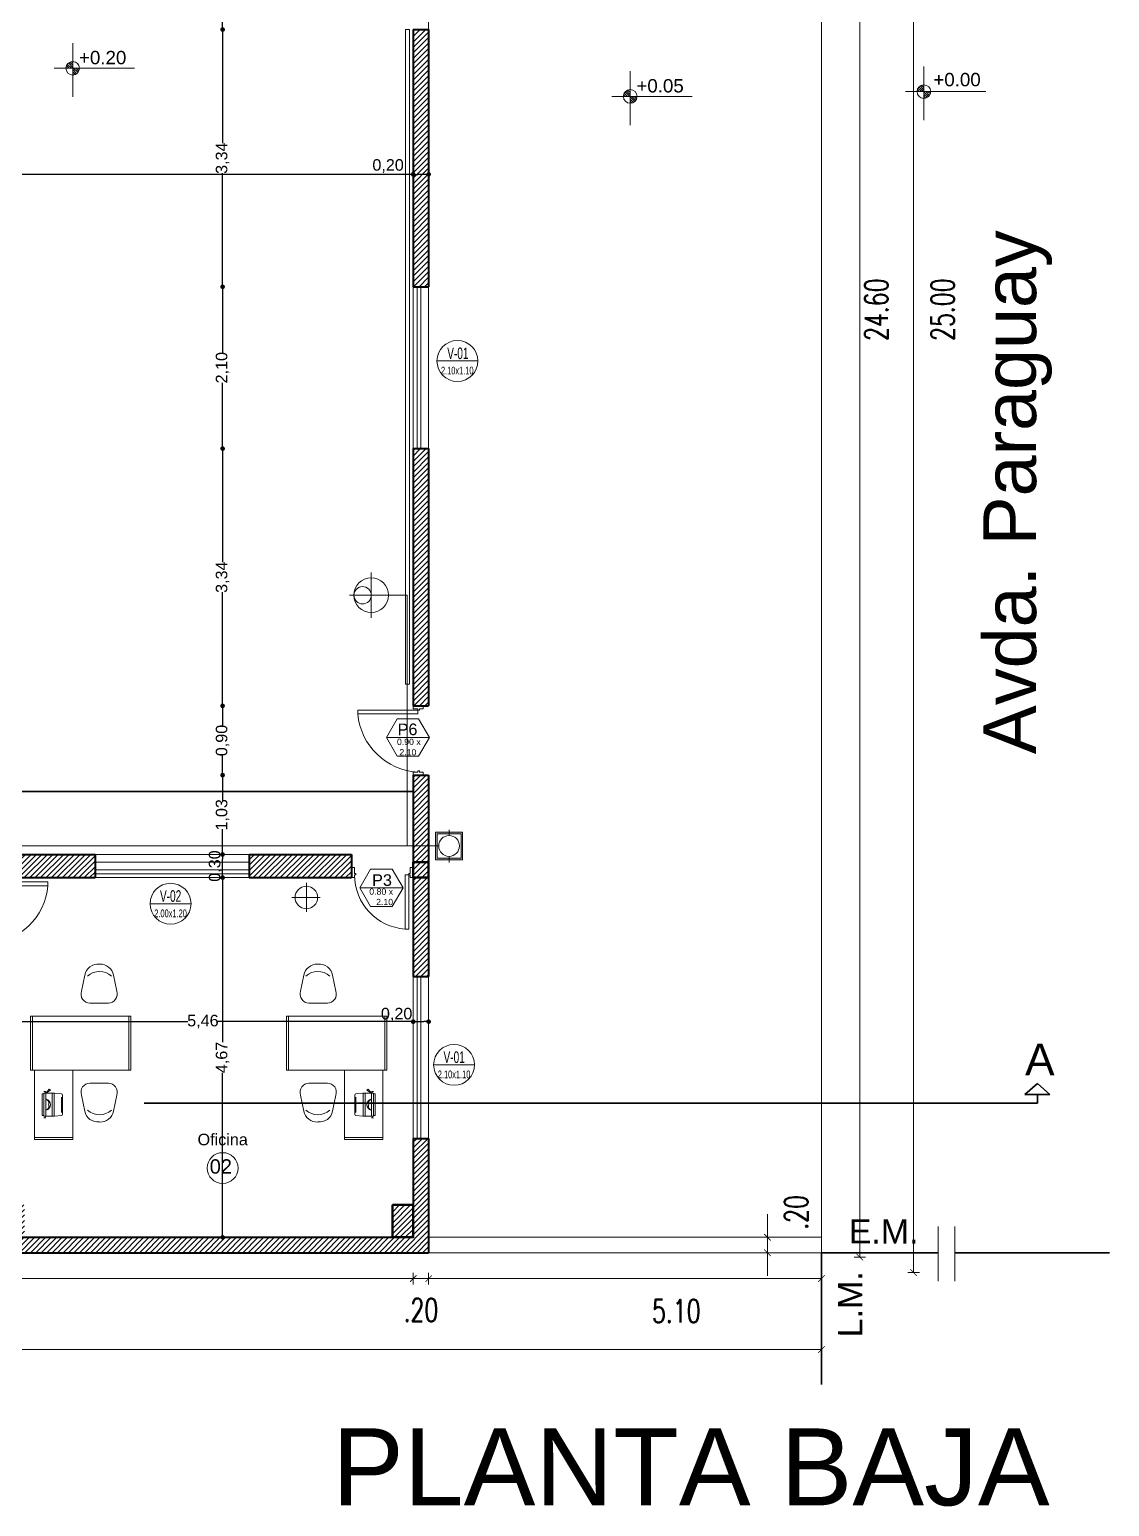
# Model space of a CAD drawing. Header units: millimetres. Extents: x 130 to 235, y 159 to 225.
# Drawn here: x 215.53 to 229.55, y 195.14 to 214.32 of the extents above; entities that cross this region are included whole.
import ezdxf
from ezdxf.enums import TextEntityAlignment as Align

# ---------------------------------------------------------------- set-up
doc = ezdxf.new("R2010")
doc.units = ezdxf.units.MM
doc.linetypes.add('ACAD_ISO10W100', pattern=[18.5, 12, -3, 0.5, -3])
for name, color, linetype, lineweight in [('005', 8, 'Continuous', 5), ('015', 1, 'Continuous', 15), ('02', 5, 'Continuous', 20), ('A-COT-PARC', 252, 'Continuous', 15), ('A-SIMB-CARP', 7, 'Continuous', 13), ('A-SIMB-TEXT', 60, 'Continuous', 15), ('A-TERR', 6, 'ACAD_ISO10W100', 35), ('COLUMNAS', 3, 'Continuous', 50), ('COTAS', 151, 'Continuous', 5), ('EJES', 6, 'ACAD_ISO10W100', 35), ('Hatch', 253, 'Continuous', 5), ('hatch muro', 252, 'Continuous', 5), ('incendio', 1, 'Continuous', 5), ('MUROS', 7, 'Continuous', 40), ('Simbolos', 6, 'Continuous', 20), ('TEXTOS', 2, 'Continuous', 20), ('Textos Simb', 4, 'Continuous', 20)]:
    doc.layers.add(name, color=color, linetype=linetype, lineweight=lineweight)
doc.layers.add('luces emergencia', color=40, linetype='Continuous', lineweight=5, true_color=0xeac806)
doc.styles.add('COTAS', font='ROMANS', dxfattribs={"width": 0.7})
doc.styles.add('REFE-SIM-01', font='swisscl.ttf', dxfattribs={"width": 0.9})
doc.styles.add('STYLE1', font='arial.ttf')
doc.dimstyles.new('COTA 100', dxfattribs={"dimtxt": 0.12, "dimasz": 0.15, "dimexe": 0, "dimexo": 0, "dimgap": 0.04, "dimtad": 1, "dimzin": 4, "dimdsep": 46, "dimtxsty": 'COTAS', "dimblk1": 'COTA_N', "dimblk2": 'COTA_N', "dimsah": 1, "dimcen": 0.09, "dimse1": 1, "dimse2": 1, "dimclrd": 256, "dimclrt": 60, "dimadec": 4, "dimazin": 0, "dimtfac": 1, "dimtix": 1, "dimtmove": 2, "dimatfit": 3, "dimfxl": 1, "dimtolj": 1, "dimtzin": 0, "dimlwd": -1, "dimarcsym": 0})
doc.dimstyles.new('ISO-25', dxfattribs={"dimtxt": 0.15, "dimasz": 0.06, "dimexe": 0, "dimexo": 0, "dimgap": 0, "dimtad": 0, "dimzin": 1, "dimtxsty": 'STYLE1', "dimblk": 'DOT', "dimcen": 2.5, "dimclrt": 5, "dimadec": 0, "dimazin": 0, "dimtfac": 1, "dimtmove": 2, "dimatfit": 3, "dimldrblk": 'DOT', "dimfxl": 1, "dimarcsym": 0})
pattern_1 = [(45, (-1047.780325, -271.0186), (-0.035355339, 0.035355339), [])]

# ---------------------------------------------------------------- blocks, each defined once
blk = doc.blocks.new('COTA_N')
for p, q in [((-1, 0), (0, 0)), ((0, 0.5), (0, -0.5))]:
    blk.add_line(p, q)
at = {"const_width": 0.065}
blk.add_lwpolyline([(0.141421, 0.141421), (0.282843, 0.282843), (0, 0), (-0.141421, -0.141421), (-0.282843, -0.282843)], dxfattribs=at)
blk = doc.blocks.new('*D16')
at = {"layer": 'A-COT-PARC', "linetype": 'ByBlock'}
blk.add_line((144.734152, 198.101775), (220.364152, 198.101775), dxfattribs=at)
at = {"layer": 'Defpoints', "color": 0}
for p in [(144.584152, 198.680094), (220.514152, 198.680094), (220.514152, 198.101775)]:
    blk.add_point(p, dxfattribs=at)
at = {"layer": 'A-COT-PARC', "xscale": 0.15, "yscale": 0.15, "zscale": 0.15, "rotation": 180}
blk.add_blockref('COTA_N', (144.584152, 198.101775), dxfattribs=at)
at = {"layer": 'A-COT-PARC', "xscale": 0.15, "yscale": 0.15, "zscale": 0.15}
blk.add_blockref('COTA_N', (220.514152, 198.101775), dxfattribs=at)
at = {"layer": 'A-COT-PARC', "color": 60, "insert": (190.714152, 197.697181), "char_height": 0.6, "attachment_point": 5, "style": 'COTAS'}
blk.add_mtext('\\A1;{\\H0.5x;75.93}', dxfattribs=at)
blk = doc.blocks.new('*D17')
at = {"layer": 'A-COT-PARC', "linetype": 'ByBlock'}
for p, q in [((220.364152, 198.101775), (220.214152, 198.101775)), ((220.514152, 198.101775), (220.714152, 198.101775)), ((220.864152, 198.101775), (221.014152, 198.101775))]:
    blk.add_line(p, q, dxfattribs=at)
at = {"layer": 'Defpoints', "color": 0}
for p in [(220.514152, 198.680094), (220.714152, 198.680094), (220.714152, 198.101775)]:
    blk.add_point(p, dxfattribs=at)
at = {"layer": 'A-COT-PARC', "xscale": 0.15, "yscale": 0.15, "zscale": 0.15}
blk.add_blockref('COTA_N', (220.514152, 198.101775), dxfattribs=at)
at = {"layer": 'A-COT-PARC', "xscale": 0.15, "yscale": 0.15, "zscale": 0.15, "rotation": 180}
blk.add_blockref('COTA_N', (220.714152, 198.101775), dxfattribs=at)
at = {"layer": 'A-COT-PARC', "color": 60, "insert": (220.614152, 197.693207), "char_height": 0.6, "attachment_point": 5, "style": 'COTAS'}
blk.add_mtext('\\A1;{\\H0.5x;.20}', dxfattribs=at)
blk = doc.blocks.new('*D18')
at = {"layer": 'A-COT-PARC', "linetype": 'ByBlock'}
blk.add_line((220.864152, 198.101775), (225.664152, 198.101775), dxfattribs=at)
at = {"layer": 'Defpoints', "color": 0}
for p in [(220.714152, 198.438021), (225.814152, 198.438021), (225.814152, 198.101775)]:
    blk.add_point(p, dxfattribs=at)
at = {"layer": 'A-COT-PARC', "xscale": 0.15, "yscale": 0.15, "zscale": 0.15, "rotation": 180}
blk.add_blockref('COTA_N', (220.714152, 198.101775), dxfattribs=at)
at = {"layer": 'A-COT-PARC', "xscale": 0.15, "yscale": 0.15, "zscale": 0.15}
blk.add_blockref('COTA_N', (225.814152, 198.101775), dxfattribs=at)
at = {"layer": 'A-COT-PARC', "color": 60, "insert": (223.929152, 197.680692), "char_height": 0.6, "attachment_point": 5, "style": 'COTAS'}
blk.add_mtext('\\A1;{\\H0.5x;5.10}', dxfattribs=at)
blk = doc.blocks.new('*D19')
at = {"layer": 'A-COT-PARC', "linetype": 'ByBlock'}
blk.add_line((225.664152, 197.180146), (136.644152, 197.180146), dxfattribs=at)
at = {"layer": 'Defpoints', "color": 0}
for p in [(136.494152, 198.776236), (225.814152, 198.776236), (136.494152, 197.180146)]:
    blk.add_point(p, dxfattribs=at)
at = {"layer": 'A-COT-PARC', "xscale": 0.15, "yscale": 0.15, "zscale": 0.15, "rotation": 180}
blk.add_blockref('COTA_N', (136.494152, 197.180146), dxfattribs=at)
at = {"layer": 'A-COT-PARC', "xscale": 0.15, "yscale": 0.15, "zscale": 0.15}
blk.add_blockref('COTA_N', (225.814152, 197.180146), dxfattribs=at)
at = {"layer": 'A-COT-PARC', "color": 60, "insert": (173.649152, 196.758239), "char_height": 0.6, "attachment_point": 5, "style": 'COTAS'}
blk.add_mtext('\\A1;{\\H0.5x;89.32}', dxfattribs=at)
blk = doc.blocks.new('*D23')
at = {"layer": 'A-COT-PARC', "linetype": 'ByBlock'}
for p, q in [((225.113266, 198.788021), (225.113266, 198.938021)), ((225.113266, 198.638021), (225.113266, 198.438021)), ((225.113266, 198.288021), (225.113266, 198.138021))]:
    blk.add_line(p, q, dxfattribs=at)
at = {"layer": 'Defpoints', "color": 0}
for p in [(216.369794, 198.638021), (216.369794, 198.438021), (225.113266, 198.438021)]:
    blk.add_point(p, dxfattribs=at)
at = {"layer": 'A-COT-PARC', "xscale": 0.15, "yscale": 0.15, "zscale": 0.15}
for p, rotation in [((225.113266, 198.638021), 270), ((225.113266, 198.438021), 90)]:
    blk.add_blockref('COTA_N', p, dxfattribs=dict(at, rotation=rotation))
at = {"layer": 'A-COT-PARC', "color": 60, "insert": (225.485866, 198.960692), "char_height": 0.6, "attachment_point": 5, "rotation": 90, "style": 'COTAS'}
blk.add_mtext('\\A1;{\\H0.5x;.20}', dxfattribs=at)
blk = doc.blocks.new('*D24')
at = {"layer": 'A-COT-PARC', "linetype": 'ByBlock'}
blk.add_line((227.01101, 223.030805), (227.01101, 198.330805), dxfattribs=at)
at = {"layer": 'Defpoints', "color": 0}
for p in [(217.440013, 223.180805), (217.440013, 198.180805), (227.01101, 198.180805)]:
    blk.add_point(p, dxfattribs=at)
at = {"layer": 'A-COT-PARC', "xscale": 0.15, "yscale": 0.15, "zscale": 0.15}
for p, rotation in [((227.01101, 223.180805), 90), ((227.01101, 198.180805), 270)]:
    blk.add_blockref('COTA_N', p, dxfattribs=dict(at, rotation=rotation))
at = {"layer": 'A-COT-PARC', "color": 60, "insert": (227.387199, 210.680805), "char_height": 0.6, "attachment_point": 5, "rotation": 90, "style": 'COTAS'}
blk.add_mtext('\\A1;{\\H0.5x;25.00}', dxfattribs=at)
blk = doc.blocks.new('P090A')
at = {"linetype": 'Continuous'}
for p, q in [((0.914934, 0.000844), (0.914934, 0.015844)), ((0.914934, 0.015844), (0.954934, 0.015844)), ((1.814934, 0.015844), (1.774934, 0.015844)), ((1.814934, 0.000844), (1.814934, 0.015844)), ((0.914934, -0.099156), (0.914934, -0.114156)), ((0.914934, -0.114156), (0.954934, -0.114156)), ((0.969934, -0.044156), (0.954934, -0.044156)), ((0.969934, -0.044156), (0.954934, -0.044156)), ((0.954934, -0.064156), (0.954934, -0.114156)), ((0.969934, -0.064156), (0.954934, -0.064156)), ((1.759934, -0.044156), (1.774934, -0.044156)), ((1.759934, -0.064156), (1.774934, -0.064156)), ((1.774934, -0.064156), (1.774934, -0.114156)), ((1.814934, -0.114156), (1.774934, -0.114156)), ((1.814934, -0.099156), (1.814934, -0.114156))]:
    blk.add_line(p, q, dxfattribs=at)
for p, q in [((0.954934, -0.044156), (0.954934, 0.015844)), ((1.774934, -0.044156), (1.774934, 0.015844)), ((0.969934, -0.064156), (0.969934, -0.044156)), ((1.759934, -0.064156), (1.759934, -0.044156))]:
    blk.add_line(p, q)
blk.add_arc((1.782072, -0.091082), 0.828468, 94.995303, 176.752942, dxfattribs=at)
at = {"layer": '02', "linetype": 'Continuous'}
for p, q in [((1.709934, -0.044156), (1.709934, 0.73424)), ((1.709934, 0.73424), (1.759934, 0.73424)), ((1.759934, 0.73424), (1.759934, -0.044156)), ((1.759934, -0.044156), (1.709934, -0.044156))]:
    blk.add_line(p, q, dxfattribs=at)
blk = doc.blocks.new('Carp-simb')
blk.add_line((-0.177133, 0), (0.177133, 0))
blk.add_circle((0, 0), 0.177133)
at = {"layer": 'A-SIMB-TEXT', "style": 'REFE-SIM-01', "width": 0.85}
for tag, height, p in [('CARP-TIPO', 0.1, (-0.000756, 0.017038)), ('CARP-N', 0.096, (0, -0.116142))]:
    blk.add_attdef(tag, text='', height=height, dxfattribs=at).set_placement(p, align=Align.CENTER)
blk = doc.blocks.new('P080A')
at = {"linetype": 'Continuous'}
for p, q in [((0.989934, -0.024156), (0.989934, -0.009156)), ((0.989934, -0.009156), (1.029934, -0.009156)), ((0.989934, -0.124156), (0.989934, -0.139156)), ((0.989934, -0.139156), (1.029934, -0.139156)), ((1.044934, -0.044156), (1.029934, -0.044156)), ((1.044934, -0.044156), (1.029934, -0.044156)), ((1.029934, -0.064156), (1.029934, -0.139156)), ((1.044934, -0.064156), (1.029934, -0.064156)), ((1.734934, -0.044156), (1.749934, -0.044156)), ((1.734934, -0.064156), (1.749934, -0.064156)), ((1.789934, -0.009156), (1.749934, -0.009156)), ((1.749934, -0.064156), (1.749934, -0.139156)), ((1.789934, -0.139156), (1.749934, -0.139156)), ((1.789934, -0.024156), (1.789934, -0.009156)), ((1.789934, -0.124156), (1.789934, -0.139156))]:
    blk.add_line(p, q, dxfattribs=at)
for p, q in [((1.029934, -0.044156), (1.029934, -0.009156)), ((1.044934, -0.064156), (1.044934, -0.044156)), ((1.734934, -0.064156), (1.734934, -0.044156)), ((1.749934, -0.044156), (1.749934, -0.009156))]:
    blk.add_line(p, q)
blk.add_arc((1.734934, -0.044156), 0.705, 94.066945, 180, dxfattribs=at)
at = {"layer": '02', "linetype": 'Continuous'}
for p, q in [((1.684934, -0.044156), (1.684934, 0.659129)), ((1.684934, 0.659129), (1.734934, 0.659129)), ((1.734934, 0.659129), (1.734934, -0.044156)), ((1.734934, -0.044156), (1.684934, -0.044156))]:
    blk.add_line(p, q, dxfattribs=at)
blk = doc.blocks.new('d')
at = {"layer": '015'}
for p, q in [((1251.159455, 464.318771), (1251.859455, 464.318771)), ((1252.734455, 464.293771), (1252.734455, 463.793771)), ((1252.209455, 463.943771), (1252.409455, 463.943771)), ((1251.159455, 463.068771), (1251.859455, 463.068771))]:
    blk.add_line(p, q, dxfattribs=at)
for points in [[(1251.159455, 463.043771), (1251.159455, 464.343771), (1251.859455, 464.343771), (1251.859455, 463.043771)], [(1252.159455, 464.143771), (1252.109455, 464.103771), (1252.119455, 464.083771)]]:
    blk.add_lwpolyline(points, close=True, dxfattribs=at)
for points in [[(1251.859455, 464.293771), (1252.759455, 464.293771), (1252.759455, 463.793771), (1251.859455, 463.793771)], [(1252.159455, 464.153771), (1252.139455, 464.153771), (1252.139455, 464.173771), (1252.139455, 464.143771)], [(1252.309455, 464.143771), (1252.159455, 464.143771), (1252.159455, 464.173771), (1252.309455, 464.173771)], [(1252.159455, 464.143771), (1252.159455, 464.063771), (1252.309455, 464.063771)], [(1252.160672, 464.03849), (1252.310828, 464.03849)], [(1252.169455, 464.173771), (1252.169455, 464.193771), (1252.309455, 464.193771)], [(1252.458237, 464.03849), (1252.308081, 464.03849)], [(1252.449455, 464.173771), (1252.449455, 464.193771), (1252.309455, 464.193771)], [(1252.309455, 464.143771), (1252.459455, 464.143771), (1252.459455, 464.173771), (1252.309455, 464.173771)], [(1252.459455, 464.143771), (1252.459455, 464.063771), (1252.309455, 464.063771)], [(1252.459455, 464.153771), (1252.479455, 464.153771), (1252.479455, 464.173771), (1252.479455, 464.143771)]]:
    blk.add_lwpolyline(points, dxfattribs=at)
for points in [[(1252.159455, 464.063771), (1252.159455, 464.033771), (1252.167926, 463.94402, 0.386911), (1252.184851, 463.928618), (1252.310828, 463.928618)], [(1252.459455, 464.063771), (1252.459455, 464.033771), (1252.450983, 463.94402, -0.386911), (1252.434058, 463.928618), (1252.308081, 463.928618)], [(1250.989455, 463.453771), (1250.989455, 463.573771, 0.523089), (1250.834432, 463.681406), (1250.62751, 463.64112, 0.389351), (1250.485513, 463.448771, 0.957025)], [(1252.029455, 463.453771), (1252.029455, 463.573771, -0.523089), (1252.184477, 463.681406), (1252.391399, 463.64112, -0.389351), (1252.533396, 463.448771, -0.957025)], [(1250.989455, 463.453771), (1250.989455, 463.333771, -0.523089), (1250.834432, 463.226137), (1250.62751, 463.266423, -0.373102), (1250.484729, 463.448771, -0.957025)], [(1252.029455, 463.453771), (1252.029455, 463.333771, 0.523089), (1252.184477, 463.226137), (1252.391399, 463.266423, 0.373102), (1252.53418, 463.448771, 0.957025)]]:
    blk.add_lwpolyline(points, format="xyb", dxfattribs=at)
for centre, radius, start, end in [((1252.291601, 464.162094), 0.055617, 200.224036, 290.224971), ((1252.309455, 464.154605), 0.070833, 188.797411, 351.202589), ((1252.327308, 464.162094), 0.055617, 249.775029, 339.775964), ((1250.809455, 463.448771), 0.230054, 137.642545, 222.357455), ((1252.209455, 463.448771), 0.230054, 317.642545, 42.357455)]:
    blk.add_arc(centre, radius, start, end, dxfattribs=at)
blk = doc.blocks.new('_DOT')
at = {"color": 0, "linetype": 'ByBlock', "lineweight": -2}
blk.add_line((-0.5, 0), (-1, 0), dxfattribs=at)
at = {"color": 0, "linetype": 'ByBlock', "const_width": 0.5}
blk.add_lwpolyline([(-0.25, 0, 1), (0.25, 0, 1)], format="xyb", close=True, dxfattribs=at)
blk = doc.blocks.new('*D40')
at = {"layer": 'COTAS', "color": 0, "lineweight": -2, "ltscale": 2}
for p, q in [((215.054152, 201.438021), (215.054152, 201.438021)), ((215.114152, 201.438021), (217.589527, 201.438021)), ((220.454152, 201.438021), (217.978777, 201.438021)), ((220.514152, 201.438021), (220.514152, 201.438021))]:
    blk.add_line(p, q, dxfattribs=at)
at = {"layer": 'Defpoints', "color": 0}
for p in [(215.054152, 201.438021), (215.054152, 201.438021), (220.514152, 201.438021)]:
    blk.add_point(p, dxfattribs=at)
at = {"layer": 'COTAS', "color": 0, "lineweight": -2, "xscale": 0.06, "yscale": 0.06, "zscale": 0.06, "rotation": 180}
blk.add_blockref('_DOT', (215.054152, 201.438021), dxfattribs=at)
at = {"layer": 'COTAS', "color": 0, "lineweight": -2, "xscale": 0.06, "yscale": 0.06, "zscale": 0.06}
blk.add_blockref('_DOT', (220.514152, 201.438021), dxfattribs=at)
at = {"layer": 'COTAS', "color": 5, "insert": (217.784152, 201.438021), "char_height": 0.15, "attachment_point": 5, "style": 'STYLE1'}
blk.add_mtext('5,46', dxfattribs=at)
blk = doc.blocks.new('*D41')
at = {"layer": 'COTAS', "color": 0, "lineweight": -2, "ltscale": 2}
for p, q in [((220.514152, 201.43803), (220.514152, 201.43803)), ((220.574152, 201.43803), (220.654151, 201.43803)), ((220.714151, 201.43803), (220.714151, 201.43803))]:
    blk.add_line(p, q, dxfattribs=at)
at = {"layer": 'Defpoints', "color": 0}
for p in [(220.514152, 201.43803), (220.714151, 201.43803), (220.714151, 201.43803)]:
    blk.add_point(p, dxfattribs=at)
at = {"layer": 'COTAS', "color": 0, "lineweight": -2, "xscale": 0.06, "yscale": 0.06, "zscale": 0.06}
for p, rotation in [((220.514152, 201.43803), 180.000043), ((220.714151, 201.43803), 4.3e-05)]:
    blk.add_blockref('_DOT', p, dxfattribs=dict(at, rotation=rotation))
at = {"layer": 'COTAS', "color": 5, "insert": (220.298968, 201.528173), "char_height": 0.15, "attachment_point": 5, "rotation": 0.0000432, "style": 'STYLE1'}
blk.add_mtext('0,20', dxfattribs=at)
blk = doc.blocks.new('*D63')
at = {"layer": 'COTAS', "color": 0, "lineweight": -2, "ltscale": 2}
for p, q in [((218.040035, 203.308021), (218.040035, 203.308021)), ((218.040035, 203.248021), (218.040035, 201.170571)), ((218.040035, 198.698021), (218.040035, 200.775471)), ((218.040035, 198.638021), (218.040035, 198.638021))]:
    blk.add_line(p, q, dxfattribs=at)
at = {"layer": 'Defpoints', "color": 0}
for p in [(218.040035, 203.308021), (218.040035, 198.638021), (218.040035, 198.638021)]:
    blk.add_point(p, dxfattribs=at)
at = {"layer": 'COTAS', "color": 0, "lineweight": -2, "xscale": 0.06, "yscale": 0.06, "zscale": 0.06}
for p, rotation in [((218.040035, 203.308021), 90), ((218.040035, 198.638021), 270)]:
    blk.add_blockref('_DOT', p, dxfattribs=dict(at, rotation=rotation))
at = {"layer": 'COTAS', "color": 5, "insert": (218.040035, 200.973021), "char_height": 0.15, "attachment_point": 5, "rotation": 90, "style": 'STYLE1'}
blk.add_mtext('4,67', dxfattribs=at)
blk = doc.blocks.new('*D91')
at = {"layer": 'COTAS', "color": 0, "lineweight": -2, "ltscale": 2}
for p, q in [((218.049325, 203.608021), (218.040035, 203.608021)), ((218.040035, 203.368021), (218.040035, 203.548021)), ((218.049325, 203.308021), (218.040035, 203.308021))]:
    blk.add_line(p, q, dxfattribs=at)
at = {"layer": 'Defpoints', "color": 0}
for p in [(218.040035, 203.608021), (218.049325, 203.608021), (218.049325, 203.308021)]:
    blk.add_point(p, dxfattribs=at)
at = {"layer": 'COTAS', "color": 0, "lineweight": -2, "xscale": 0.06, "yscale": 0.06, "zscale": 0.06}
for p, rotation in [((218.040035, 203.608021), 90), ((218.040035, 203.308021), 270)]:
    blk.add_blockref('_DOT', p, dxfattribs=dict(at, rotation=rotation))
at = {"layer": 'COTAS', "color": 5, "insert": (217.94996, 203.458021), "char_height": 0.15, "attachment_point": 5, "rotation": 90, "style": 'STYLE1'}
blk.add_mtext('0,30', dxfattribs=at)
blk = doc.blocks.new('*D92')
at = {"layer": 'COTAS', "color": 0, "lineweight": -2, "ltscale": 2}
for p, q in [((218.024358, 204.638021), (218.040035, 204.638021)), ((218.040035, 204.578021), (218.040035, 204.310596)), ((218.040035, 203.668021), (218.040035, 203.935446)), ((218.024358, 203.608021), (218.040035, 203.608021))]:
    blk.add_line(p, q, dxfattribs=at)
at = {"layer": 'Defpoints', "color": 0}
for p in [(218.024358, 204.638021), (218.040035, 204.638021), (218.024358, 203.608021)]:
    blk.add_point(p, dxfattribs=at)
at = {"layer": 'COTAS', "color": 0, "lineweight": -2, "xscale": 0.06, "yscale": 0.06, "zscale": 0.06}
for p, rotation in [((218.040035, 204.638021), 90), ((218.040035, 203.608021), 270)]:
    blk.add_blockref('_DOT', p, dxfattribs=dict(at, rotation=rotation))
at = {"layer": 'COTAS', "color": 5, "insert": (218.040035, 204.123021), "char_height": 0.15, "attachment_point": 5, "rotation": 90, "style": 'STYLE1'}
blk.add_mtext('1,03', dxfattribs=at)
blk = doc.blocks.new('*D93')
at = {"layer": 'COTAS', "color": 0, "lineweight": -2, "ltscale": 2}
for p, q in [((218.019279, 205.538021), (218.040035, 205.538021)), ((218.040035, 205.478021), (218.040035, 205.282346)), ((218.040035, 204.698021), (218.040035, 204.893696)), ((218.019279, 204.638021), (218.040035, 204.638021))]:
    blk.add_line(p, q, dxfattribs=at)
at = {"layer": 'Defpoints', "color": 0}
for p in [(218.019279, 205.538021), (218.040035, 205.538021), (218.019279, 204.638021)]:
    blk.add_point(p, dxfattribs=at)
at = {"layer": 'COTAS', "color": 0, "lineweight": -2, "xscale": 0.06, "yscale": 0.06, "zscale": 0.06}
for p, rotation in [((218.040035, 205.538021), 90), ((218.040035, 204.638021), 270)]:
    blk.add_blockref('_DOT', p, dxfattribs=dict(at, rotation=rotation))
at = {"layer": 'COTAS', "color": 5, "insert": (218.040035, 205.088021), "char_height": 0.15, "attachment_point": 5, "rotation": 90, "style": 'STYLE1'}
blk.add_mtext('0,90', dxfattribs=at)
blk = doc.blocks.new('*D94')
at = {"layer": 'COTAS', "color": 0, "lineweight": -2, "ltscale": 2}
for p, q in [((218.038621, 222.818021), (218.040035, 222.818021)), ((218.040035, 222.758021), (218.040035, 218.762419)), ((218.040035, 214.378018), (218.040035, 218.373619)), ((218.038621, 214.318018), (218.040035, 214.318018))]:
    blk.add_line(p, q, dxfattribs=at)
at = {"layer": 'Defpoints', "color": 0}
for p in [(218.038621, 222.818021), (218.040035, 222.818021), (218.038621, 214.318018)]:
    blk.add_point(p, dxfattribs=at)
at = {"layer": 'COTAS', "color": 0, "lineweight": -2, "xscale": 0.06, "yscale": 0.06, "zscale": 0.06}
for p, rotation in [((218.040035, 222.818021), 90), ((218.040035, 214.318018), 270)]:
    blk.add_blockref('_DOT', p, dxfattribs=dict(at, rotation=rotation))
at = {"layer": 'COTAS', "color": 5, "insert": (218.040035, 218.568019), "char_height": 0.15, "attachment_point": 5, "rotation": 90, "style": 'STYLE1'}
blk.add_mtext('8,50', dxfattribs=at)
blk = doc.blocks.new('*D96')
at = {"layer": 'COTAS', "color": 0, "lineweight": -2, "ltscale": 2}
for p, q in [((220.514152, 212.438021), (220.514152, 212.438021)), ((220.654152, 212.438021), (220.574152, 212.438021)), ((220.714152, 212.438021), (220.714152, 212.438021))]:
    blk.add_line(p, q, dxfattribs=at)
at = {"layer": 'Defpoints', "color": 0}
for p in [(220.514152, 212.438021), (220.514152, 212.438021), (220.714152, 212.438021)]:
    blk.add_point(p, dxfattribs=at)
at = {"layer": 'COTAS', "color": 0, "lineweight": -2, "xscale": 0.06, "yscale": 0.06, "zscale": 0.06, "rotation": 180}
blk.add_blockref('_DOT', (220.514152, 212.438021), dxfattribs=at)
at = {"layer": 'COTAS', "color": 0, "lineweight": -2, "xscale": 0.06, "yscale": 0.06, "zscale": 0.06}
blk.add_blockref('_DOT', (220.714152, 212.438021), dxfattribs=at)
at = {"layer": 'COTAS', "color": 5, "insert": (220.188221, 212.546413), "char_height": 0.15, "attachment_point": 5, "style": 'STYLE1'}
blk.add_mtext('0,20', dxfattribs=at)
blk = doc.blocks.new('*D97')
at = {"layer": 'COTAS', "color": 0, "lineweight": -2, "ltscale": 2}
for p, q in [((144.584152, 212.438021), (144.584152, 212.438021)), ((144.644152, 212.438021), (182.296927, 212.438021)), ((220.454152, 212.438021), (182.801377, 212.438021)), ((220.514152, 212.438021), (220.514152, 212.438021))]:
    blk.add_line(p, q, dxfattribs=at)
at = {"layer": 'Defpoints', "color": 0}
for p in [(144.584152, 212.438021), (144.584152, 212.438021), (220.514152, 212.438021)]:
    blk.add_point(p, dxfattribs=at)
at = {"layer": 'COTAS', "color": 0, "lineweight": -2, "xscale": 0.06, "yscale": 0.06, "zscale": 0.06, "rotation": 180}
blk.add_blockref('_DOT', (144.584152, 212.438021), dxfattribs=at)
at = {"layer": 'COTAS', "color": 0, "lineweight": -2, "xscale": 0.06, "yscale": 0.06, "zscale": 0.06}
blk.add_blockref('_DOT', (220.514152, 212.438021), dxfattribs=at)
at = {"layer": 'COTAS', "color": 5, "insert": (182.549152, 212.438021), "char_height": 0.15, "attachment_point": 5, "style": 'STYLE1'}
blk.add_mtext('75,93', dxfattribs=at)
blk = doc.blocks.new('cota')
at = {"layer": 'Hatch'}
h = blk.add_hatch(dxfattribs=at)
h.set_pattern_fill('_USER,_O', color=256, scale=0.02, angle=45, pattern_type=0)
h.set_pattern_definition([(45, (-101.122498, -163.232523), (-0.0141421356, 0.0141421356), [])])
h.paths.add_polyline_path([(0, 0.089), (0, 0), (0.089, 0, 0.414214)])
h.paths.add_polyline_path([(0, 0), (-0.089, 0, 0.414214), (0, -0.089)])
at = {"layer": 'Simbolos'}
for p, q in [((0, -0.327), (0, 0.372)), ((0.803, 0), (-0.24, 0))]:
    blk.add_line(p, q, dxfattribs=at)
blk.add_circle((0, 0), 0.0885, dxfattribs=at)
blk = doc.blocks.new('*D152')
at = {"layer": '005', "color": 0, "lineweight": -2, "ltscale": 2}
for p, q in [((218.040035, 210.978019), (218.040035, 210.978019)), ((218.040035, 210.918019), (218.040035, 210.123619)), ((218.040035, 208.938019), (218.040035, 209.732419)), ((218.040035, 208.878019), (218.040035, 208.878019))]:
    blk.add_line(p, q, dxfattribs=at)
at = {"layer": 'Defpoints', "color": 0}
for p in [(218.040035, 210.978019), (218.040035, 208.878019), (218.040035, 208.878019)]:
    blk.add_point(p, dxfattribs=at)
at = {"layer": '005', "color": 0, "lineweight": -2, "xscale": 0.06, "yscale": 0.06, "zscale": 0.06}
for p, rotation in [((218.040035, 210.978019), 90), ((218.040035, 208.878019), 270)]:
    blk.add_blockref('_DOT', p, dxfattribs=dict(at, rotation=rotation))
at = {"layer": '005', "color": 5, "insert": (218.040035, 209.928019), "char_height": 0.15, "attachment_point": 5, "rotation": 90, "style": 'STYLE1'}
blk.add_mtext('2,10', dxfattribs=at)
blk = doc.blocks.new('*D153')
at = {"layer": '005', "color": 0, "lineweight": -2, "ltscale": 2}
for p, q in [((218.040035, 208.878019), (218.040035, 208.878019)), ((218.040035, 208.818019), (218.040035, 207.40227)), ((218.040035, 205.598021), (218.040035, 207.01377)), ((218.040035, 205.538021), (218.040035, 205.538021))]:
    blk.add_line(p, q, dxfattribs=at)
at = {"layer": 'Defpoints', "color": 0}
for p in [(218.040035, 208.878019), (218.040035, 205.538021), (218.040035, 205.538021)]:
    blk.add_point(p, dxfattribs=at)
at = {"layer": '005', "color": 0, "lineweight": -2, "xscale": 0.06, "yscale": 0.06, "zscale": 0.06}
for p, rotation in [((218.040035, 208.878019), 90), ((218.040035, 205.538021), 270)]:
    blk.add_blockref('_DOT', p, dxfattribs=dict(at, rotation=rotation))
at = {"layer": '005', "color": 5, "insert": (218.040035, 207.20802), "char_height": 0.15, "attachment_point": 5, "rotation": 90, "style": 'STYLE1'}
blk.add_mtext('3,34', dxfattribs=at)
blk = doc.blocks.new('*D154')
at = {"layer": '005', "color": 0, "lineweight": -2, "ltscale": 2}
for p, q in [((218.040035, 214.318018), (218.040035, 214.318018)), ((218.040035, 214.258018), (218.040035, 212.842269)), ((218.040035, 211.038019), (218.040035, 212.453769)), ((218.040035, 210.978019), (218.040035, 210.978019))]:
    blk.add_line(p, q, dxfattribs=at)
at = {"layer": 'Defpoints', "color": 0}
for p in [(218.040035, 214.318018), (218.040035, 210.978019), (218.040035, 210.978019)]:
    blk.add_point(p, dxfattribs=at)
at = {"layer": '005', "color": 0, "lineweight": -2, "xscale": 0.06, "yscale": 0.06, "zscale": 0.06}
for p, rotation in [((218.040035, 214.318018), 90), ((218.040035, 210.978019), 270)]:
    blk.add_blockref('_DOT', p, dxfattribs=dict(at, rotation=rotation))
at = {"layer": '005', "color": 5, "insert": (218.040035, 212.648019), "char_height": 0.15, "attachment_point": 5, "rotation": 90, "style": 'STYLE1'}
blk.add_mtext('3,34', dxfattribs=at)
blk = doc.blocks.new('*D164')
at = {"layer": 'A-COT-PARC', "linetype": 'ByBlock'}
blk.add_line((226.312229, 198.530805), (226.312229, 222.830805), dxfattribs=at)
at = {"layer": 'Defpoints', "color": 0}
for p in [(226.312229, 222.980805), (226.312229, 222.980805), (226.312229, 198.380805)]:
    blk.add_point(p, dxfattribs=at)
at = {"layer": 'A-COT-PARC', "xscale": 0.15, "yscale": 0.15, "zscale": 0.15}
for p, rotation in [((226.312229, 222.980805), 90), ((226.312229, 198.380805), 270)]:
    blk.add_blockref('COTA_N', p, dxfattribs=dict(at, rotation=rotation))
at = {"layer": 'A-COT-PARC', "color": 60, "insert": (226.52701, 210.680805), "char_height": 0.6, "attachment_point": 5, "rotation": 90, "style": 'COTAS'}
blk.add_mtext('\\A1;{\\H0.5x;24.60}', dxfattribs=at)

msp = doc.modelspace()

# ---------------------------------------------------------------- hatches: boundary and pattern name
at = {"layer": 'hatch muro', "ltscale": 2}
h = msp.add_hatch(dxfattribs=at)
h.set_pattern_fill('ANSI31', color=256, scale=0.4)
h.set_pattern_definition(pattern_1)
h.paths.add_polyline_path([(220.514, 214.318), (220.714, 214.318), (220.714, 210.978), (220.514, 210.978)])
h = msp.add_hatch(dxfattribs=at)
h.set_pattern_fill('ANSI31', color=256, scale=0.4)
h.set_pattern_definition(pattern_1)
h.paths.add_polyline_path([(220.514, 208.878), (220.714, 208.878), (220.714, 205.538), (220.514, 205.538)])
h = msp.add_hatch(dxfattribs=at)
h.set_pattern_fill('ANSI31', color=256, scale=0.4)
h.set_pattern_definition(pattern_1)
h.paths.add_polyline_path([(212.804, 203.608), (213.904, 203.608), (213.904, 203.508), (213.704, 203.508), (213.704, 203.308), (212.804, 203.308)])
h.paths.add_polyline_path([(213.704, 203.508), (213.904, 203.508), (213.904, 203.308), (213.704, 203.308)])
h.paths.add_polyline_path([(214.854, 203.508), (215.054, 203.508), (215.054, 203.308), (214.854, 203.308)])
h.paths.add_polyline_path([(214.854, 203.608), (216.384, 203.608), (216.384, 203.308), (215.054, 203.308), (215.054, 203.508), (214.854, 203.508)])
h.paths.add_polyline_path([(218.384, 203.608), (219.714, 203.608), (219.714, 203.438), (219.714, 203.308), (218.384, 203.308)])
h.paths.add_polyline_path([(220.514, 203.308), (220.714, 203.308), (220.714, 202.023), (220.514, 202.023)])
h.paths.add_polyline_path([(220.514, 203.508), (220.714, 203.508), (220.714, 203.308), (220.514, 203.308)])
h.paths.add_polyline_path([(220.514, 204.638), (220.644, 204.638), (220.714, 204.638), (220.714, 203.508), (220.514, 203.508)])
h.paths.add_polyline_path([(215.2, 199.058), (215.47, 199.058), (215.47, 198.638), (215.2, 198.638)])
h.paths.add_polyline_path([(213.004, 202.278), (213.904, 202.278), (213.904, 199.538), (213.004, 199.538), (213.004, 199.738), (213.704, 199.738), (213.704, 202.078), (213.004, 202.078)])
h.paths.add_polyline_path([(220.244, 199.058), (220.514, 199.058), (220.514, 198.638), (220.244, 198.638)])
h.paths.add_polyline_path([(210.156, 199.058), (210.426, 199.058), (210.426, 198.638), (210.156, 198.638)])
h.paths.add_polyline_path([(205.112, 199.058), (205.382, 199.058), (205.382, 198.638), (205.112, 198.638)])
h.paths.add_polyline_path([(205.112, 203.508), (205.312, 203.508), (205.312, 203.308), (205.112, 203.308)])
h.paths.add_polyline_path([(209.704, 203.508), (209.904, 203.508), (209.904, 203.308), (209.704, 203.308)])
h = msp.add_hatch(dxfattribs=at)
h.set_pattern_fill('ANSI31', color=256, scale=0.4)
h.set_pattern_definition(pattern_1)
h.paths.add_polyline_path([(220.714, 199.923), (220.514, 199.923), (220.514, 198.638), (220.244, 198.638), (215.054, 198.638), (215.054, 202.408), (214.854, 202.408), (214.854, 198.638), (211.844, 198.638), (211.844, 202.278), (211.694, 202.278), (211.694, 198.638), (209.904, 198.638), (209.904, 200.618), (210.994, 200.618), (210.994, 200.818), (209.904, 200.818), (209.904, 202.128), (210.994, 202.128), (210.994, 202.278), (209.704, 202.278), (209.704, 198.638), (199.924, 198.638), (199.924, 203.308), (199.724, 203.308), (199.724, 198.638), (189.262, 198.638), (189.262, 198.438), (220.714, 198.438)])
at = {"layer": 'incendio', "ltscale": 2}
h = msp.add_hatch(color=256, dxfattribs=at)
h.dxf.hatch_style = 1
h.paths.add_polyline_path([(220.825, 203.877), (221.135, 203.877), (221.135, 203.56), (220.825, 203.56)], flags=16)
h.paths.add_polyline_path([(220.805, 203.897), (221.155, 203.897), (221.155, 203.54), (220.805, 203.54)])

# ---------------------------------------------------------------- linework, layer by layer
at = {"layer": '015'}
for p, q in [((220.414, 205.818), (220.414, 214.318)), ((220.464, 214.318), (220.414, 214.318)), ((220.464, 205.818), (220.464, 214.318)), ((220.514, 210.978), (220.514, 208.878)), ((220.614, 210.978), (220.614, 208.878)), ((220.464, 205.818), (220.414, 205.818)), ((218.384, 203.608), (216.384, 203.608)), ((218.384, 203.408), (216.384, 203.408)), ((218.384, 203.308), (216.384, 203.308)), ((220.514, 199.923), (220.514, 202.023)), ((220.614, 199.923), (220.614, 202.023))]:
    msp.add_line(p, q, dxfattribs=at)
at = {"layer": '015', "ltscale": 2}
for p, q in [((220.464, 205.818), (220.464, 205.818)), ((227.328, 198.78), (227.328, 198.069)), ((227.544, 198.78), (227.544, 198.069))]:
    msp.add_line(p, q, dxfattribs=at)
at = {"layer": '02', "ltscale": 2}
for p, q in [((225.814, 223.438), (225.814, 198.438)), ((220.714, 222.818), (220.714, 214.318)), ((220.714, 198.638), (225.814, 198.638)), ((220.714, 198.438), (225.814, 198.438))]:
    msp.add_line(p, q, dxfattribs=at)
at = {"layer": '02'}
for p, q in [((220.564, 210.978), (220.564, 208.878)), ((220.714, 210.978), (220.714, 208.878)), ((216.384, 203.508), (218.384, 203.508)), ((218.384, 203.358), (216.384, 203.358)), ((220.564, 199.923), (220.564, 202.023)), ((220.714, 202.023), (220.714, 199.923))]:
    msp.add_line(p, q, dxfattribs=at)
at = {"layer": 'A-TERR', "ltscale": 2}
msp.add_line((228.617, 200.381), (228.617, 200.479), dxfattribs=at)
msp.add_lwpolyline([(228.454, 200.494), (228.617, 200.637), (228.78, 200.494)], close=True, dxfattribs=at)
at = {"layer": 'COLUMNAS', "ltscale": 2}
for points in [[(220.514, 203.508), (220.714, 203.508), (220.714, 203.308), (220.514, 203.308)], [(220.244, 199.058), (220.514, 199.058), (220.514, 198.638), (220.244, 198.638)]]:
    msp.add_lwpolyline(points, close=True, dxfattribs=at)
at = {"layer": 'EJES', "ltscale": 2}
for p, q in [((199.724, 204.428), (220.514, 204.428)), ((228.617, 200.381), (217.023, 200.381)), ((225.814, 198.438), (227.328, 198.438)), ((225.814, 198.438), (225.814, 196.727)), ((227.544, 198.438), (229.553, 198.438))]:
    msp.add_line(p, q, dxfattribs=at)
at = {"layer": 'incendio', "ltscale": 2}
for p, q in [((219.969, 206.68), (219.969, 207.27)), ((219.687, 206.974), (220.437, 206.974)), ((220.437, 203.719), (220.437, 206.974)), ((220.98, 203.854), (220.98, 203.93)), ((199.604, 203.719), (220.845, 203.719)), ((220.98, 203.583), (220.98, 203.504))]:
    msp.add_line(p, q, dxfattribs=at)
for points in [[(220.805, 203.897), (221.155, 203.897), (221.155, 203.54), (220.805, 203.54)], [(220.825, 203.877), (221.135, 203.877), (221.135, 203.56), (220.825, 203.56)]]:
    msp.add_lwpolyline(points, close=True, dxfattribs=at)
for centre, radius in [((219.969, 206.974), 0.225), ((219.857, 206.974), 0.113), ((220.98, 203.719), 0.135)]:
    msp.add_circle(centre, radius, dxfattribs=at)
at = {"layer": 'luces emergencia', "ltscale": 2}
for p, q in [((219.127, 203.239), (219.127, 202.863)), ((218.939, 203.049), (219.307, 203.049))]:
    msp.add_line(p, q, dxfattribs=at)
msp.add_circle((219.127, 203.049), 0.146, dxfattribs=at)
at = {"layer": 'MUROS', "ltscale": 2}
for p, q in [((220.514, 214.318), (220.714, 214.318)), ((220.514, 214.318), (220.514, 210.978)), ((220.714, 214.318), (220.714, 210.978)), ((220.514, 210.978), (220.714, 210.978)), ((220.514, 208.878), (220.514, 205.538)), ((220.514, 208.878), (220.714, 208.878)), ((220.714, 208.878), (220.714, 205.538)), ((220.514, 205.538), (220.714, 205.538)), ((220.514, 204.638), (220.514, 202.023)), ((220.514, 204.638), (220.714, 204.638)), ((220.714, 204.638), (220.714, 202.023)), ((214.854, 203.608), (216.384, 203.608)), ((216.384, 203.608), (216.384, 203.308)), ((218.384, 203.608), (219.714, 203.608)), ((218.384, 203.608), (218.384, 203.308)), ((219.714, 203.608), (219.714, 203.308)), ((214.854, 203.308), (216.384, 203.308)), ((218.384, 203.308), (219.714, 203.308)), ((220.514, 202.023), (220.714, 202.023)), ((220.514, 199.923), (220.514, 198.638)), ((220.514, 199.923), (220.714, 199.923)), ((220.714, 199.923), (220.714, 198.438)), ((215.052, 198.638), (220.514, 198.638)), ((144.384, 198.438), (220.714, 198.438))]:
    msp.add_line(p, q, dxfattribs=at)
at = {"layer": 'Simbolos'}
for p, q in [((220.725, 205.128), (220.166, 205.128)), ((219.823, 203.175), (220.382, 203.175))]:
    msp.add_line(p, q, dxfattribs=at)
for points in [[(220.585, 204.886), (220.725, 205.128), (220.585, 205.37), (220.306, 205.37), (220.166, 205.128), (220.306, 204.886)], [(219.962, 202.933), (219.823, 203.175), (219.962, 203.417), (220.242, 203.417), (220.382, 203.175), (220.242, 202.933)]]:
    msp.add_lwpolyline(points, close=True, dxfattribs=at)
msp.add_circle((218.04, 199.537), 0.2, dxfattribs=at)

# ---------------------------------------------------------------- block references
at = {"layer": '015', "rotation": 89.999974}
msp.add_blockref('P090A', (220.53, 203.723), dxfattribs=at)
at = {"layer": '015', "xscale": -1}
for name, p, rotation in [('P080A', (218.724, 203.299), 180), ('P090A', (215.038, 201.493), 270.000026)]:
    msp.add_blockref(name, p, dxfattribs=dict(at, rotation=rotation))
at = {"layer": 'A-SIMB-CARP'}
ref = msp.add_blockref('Carp-simb', (221.088, 210.015), dxfattribs=dict(at, xscale=-1.5, yscale=1.5, zscale=1.5, rotation=360))
ref.add_attrib('CARP-TIPO', 'V-01', dxfattribs={"layer": 'A-SIMB-TEXT', "height": 0.15, "style": 'REFE-SIM-01', "width": 0.85}).set_placement((221.094, 210.04), align=Align.CENTER)
ref.add_attrib('CARP-N', '2.10x1.10', dxfattribs={"layer": 'A-SIMB-TEXT', "height": 0.1, "style": 'REFE-SIM-01', "width": 0.85}).set_placement((221.086, 209.841), align=Align.CENTER)
ref = msp.add_blockref('Carp-simb', (217.364, 202.969), dxfattribs=dict(at, xscale=1.5, yscale=1.5, zscale=1.5))
ref.add_attrib('CARP-TIPO', 'V-02', dxfattribs={"layer": 'A-SIMB-TEXT', "height": 0.15, "style": 'REFE-SIM-01', "width": 0.85}).set_placement((217.365, 202.994), align=Align.CENTER)
ref.add_attrib('CARP-N', '2.00x1.20', dxfattribs={"layer": 'A-SIMB-TEXT', "height": 0.1, "style": 'REFE-SIM-01', "width": 0.85}).set_placement((217.364, 202.794), align=Align.CENTER)
ref = msp.add_blockref('Carp-simb', (221.045, 200.877), dxfattribs=dict(at, xscale=1.5, yscale=1.5, zscale=1.5))
ref.add_attrib('CARP-TIPO', 'V-01', dxfattribs={"layer": 'A-SIMB-TEXT', "height": 0.15, "style": 'REFE-SIM-01', "width": 0.85}).set_placement((221.046, 200.902), align=Align.CENTER)
ref.add_attrib('CARP-N', '2.10x1.10', dxfattribs={"layer": 'A-SIMB-TEXT', "height": 0.1, "style": 'REFE-SIM-01', "width": 0.85}).set_placement((221.045, 200.703), align=Align.CENTER)
at = {"layer": 'MUROS', "xscale": -1, "rotation": 90}
msp.add_blockref('d', (679.891, 1452.669), dxfattribs=at)
at = {"layer": 'MUROS', "rotation": 270}
msp.add_blockref('d', (-244.173, 1452.669), dxfattribs=at)
at = {"layer": 'TEXTOS', "xscale": -1, "rotation": 180.056927}
for p in [(216.094, 213.815), (227.144, 213.512), (223.331, 213.449)]:
    msp.add_blockref('cota', p, dxfattribs=at)

# ---------------------------------------------------------------- texts
at = {"layer": 'TEXTOS', "style": 'STYLE1'}
for s, height, rotation, p in [('Avda. Paraguay', 0.68446, 90, (228.601, 204.909)), ('E.M.', 0.3156, 359.957, (226.168, 198.558)), ('L.M.', 0.3156, 89.957, (226.343, 197.34))]:
    msp.add_text(s, height=height, rotation=rotation, dxfattribs=at).set_placement(p)
for s, insert, char_height, width, attachment_point in [('+0.20', (216.176, 214.041), 0.1738, 1.11393, 1), ('+0.05', (223.412, 213.675), 0.1738, 1.11393, 1), ('+0.00', (227.267, 213.755), 0.1738, 1.11393, 1), ('Oficina', (218.367, 199.983), 0.15, 2.01864, 3)]:
    msp.add_mtext(s, dxfattribs=dict(at, insert=insert, char_height=char_height, width=width, attachment_point=attachment_point))
at = {"layer": 'TEXTOS', "ltscale": 2, "attachment_point": 1, "style": 'STYLE1'}
for s, width, insert, char_height in [('A', 1.72485, (228.457, 201.154), 0.412), ('PLANTA BAJA', 17.0051, (219.461, 196.158), 1)]:
    msp.add_mtext_dynamic_manual_height_columns(s, width=width, gutter_width=2.061, heights=[0], dxfattribs=dict(at, insert=insert, char_height=char_height))
at = {"layer": 'Textos Simb', "style": 'STYLE1'}
for s, p in [('P6', (220.311, 205.157)), ('P3', (219.98, 203.2))]:
    msp.add_text(s, height=0.1512, dxfattribs=at).set_placement(p)
for s, insert, char_height, width, attachment_point in [('0.90 x \\P 2.10', (220.303, 205.111), 0.0811, 0.40903, 1), ('0.80 x \\P 2.10', (220.253, 203.167), 0.0811, 0.40903, 3), ('02', (218.162, 199.651), 0.1863, 0.17779, 3)]:
    msp.add_mtext(s, dxfattribs=dict(at, insert=insert, char_height=char_height, width=width, attachment_point=attachment_point))

# ---------------------------------------------------------------- dimensions: what is measured, and where the dimension line sits
at = {"layer": '005', "ltscale": 2}
for p1, p2, picture, middle in [((218.04, 214.318), (218.04, 210.978), '*D154', (218.04, 212.648)), ((218.04, 210.978), (218.04, 208.878), '*D152', (218.04, 209.928)), ((218.04, 208.878), (218.04, 205.538), '*D153', (218.04, 207.208))]:
    dim = msp.add_aligned_dim(p1=p1, p2=p2, distance=0, dimstyle='ISO-25', override={"dimfxl": 0.18}, dxfattribs=at)
    dim.commit()
    dim.dimension.update_dxf_attribs({"geometry": picture, "text_midpoint": middle})
at = {"layer": 'A-COT-PARC', "linetype": 'ByBlock'}
for base, p1, p2, angle, picture, middle in [((227.011, 198.181), (217.44, 223.181), (217.44, 198.181), 270, '*D24', (227.387, 210.681)), ((226.312, 222.981), (226.312, 198.381), (226.312, 222.981), 90, '*D164', (226.527, 210.681)), ((225.113, 198.438), (216.37, 198.638), (216.37, 198.438), 270, '*D23', (225.486, 198.961)), ((136.494, 197.18), (225.814, 198.776), (136.494, 198.776), 180, '*D19', (173.649, 196.758)), ((220.514, 198.102), (144.584, 198.68), (220.514, 198.68), 0, '*D16', (190.714, 197.697)), ((220.714, 198.102), (220.514, 198.68), (220.714, 198.68), 0, '*D17', (220.614, 197.693)), ((225.814, 198.102), (220.714, 198.438), (225.814, 198.438), 0, '*D18', (223.929, 197.681))]:
    dim = msp.add_linear_dim(base=base, p1=p1, p2=p2, angle=angle, text='{\\H0.5x;<>}', dimstyle='COTA 100', override={"dimtxt": 0.6, "dimfxl": 0.18}, dxfattribs=at)
    dim.commit()
    dim.dimension.update_dxf_attribs({"geometry": picture, "text_midpoint": middle, "dimtype": 161})
at = {"layer": 'COTAS', "ltscale": 2}
for p1, p2, distance, picture, middle in [((218.039, 214.318), (218.039, 222.818), -0.001, '*D94', (218.04, 218.568)), ((220.514, 212.438), (144.584, 212.438), 0, '*D97', (182.549, 212.438)), ((218.019, 204.638), (218.019, 205.538), -0.021, '*D93', (218.04, 205.088)), ((218.024, 203.608), (218.024, 204.638), -0.016, '*D92', (218.04, 204.123)), ((218.049, 203.308), (218.049, 203.608), 0.009, '*D91', (217.95, 203.458)), ((218.04, 203.308), (218.04, 198.638), 0, '*D63', (218.04, 200.973)), ((220.514, 201.438), (215.054, 201.438), 0, '*D40', (217.784, 201.438))]:
    dim = msp.add_aligned_dim(p1=p1, p2=p2, distance=distance, dimstyle='ISO-25', override={"dimfxl": 0.18}, dxfattribs=at)
    dim.commit()
    dim.dimension.update_dxf_attribs({"geometry": picture, "text_midpoint": middle})
for base, p1, p2, angle, picture, middle in [((220.514, 212.438), (220.714, 212.438), (220.514, 212.438), 180, '*D96', (220.188, 212.546)), ((220.714, 201.438), (220.514, 201.438), (220.714, 201.438), 0, '*D41', (220.299, 201.528))]:
    dim = msp.add_linear_dim(base=base, p1=p1, p2=p2, angle=angle, dimstyle='ISO-25', override={"dimfxl": 0.18}, dxfattribs=at)
    dim.commit()
    dim.dimension.update_dxf_attribs({"geometry": picture, "text_midpoint": middle, "dimtype": 161})

doc.saveas('drawing.dxf')
